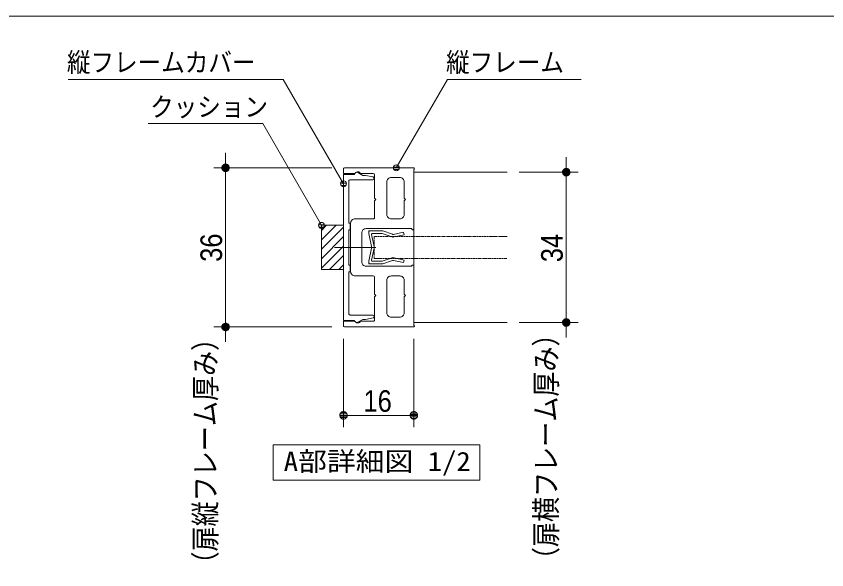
# Model space of a CAD drawing. Units: millimetres, scale not verified. Extents: x -6062 to 6062, y -3045 to 3045.
# Drawn here: x -4842 to -3468, y 1831 to 2770 of the extents above; entities that cross this region are included whole.
import ezdxf
from ezdxf.enums import TextEntityAlignment as Align

# ---------------------------------------------------------------- set-up
doc = ezdxf.new("R2010")
doc.units = ezdxf.units.MM
doc.header["$LTSCALE"] = 20
doc.linetypes.add('DOUBLE_CHAIN1', pattern=[8.8, 5, -1, 0.6, -0.6, 0.6, -1])
for name, color, linetype, lineweight in [('0-0_2寸法-1', 7, 'Continuous', 9), ('0-1_0', 7, 'Continuous', 9), ('0-2_2寸法-2', 7, 'Continuous', 9), ('0-3_2寸法-3', 7, 'Continuous', 9), ('0-4_1図面枠', 7, 'Continuous', 9), ('0-5_3一般', 7, 'Continuous', 9)]:
    doc.layers.add(name, color=color, linetype=linetype, lineweight=lineweight)
doc.styles.add('ＭＳ ゴシック', font='')
doc.styles.add('ＭＳ Ｐゴシック', font='')
doc.styles.get('ＭＳ ゴシック').set_extended_font_data('MS Gothic')
doc.styles.get('ＭＳ Ｐゴシック').set_extended_font_data('MS PGothic')

# ---------------------------------------------------------------- blocks, each defined once
blk = doc.blocks.new('_Dot')
at = {"layer": '0-1_0'}
for p, q in [((-10, 0), (-20, 0)), ((9.78, 2), (-9.78, 2)), ((7.99, 6), (-7.99, 6)), ((9.16, -3.98), (-9.16, -3.98)), ((6, -7.98), (-6, -7.98))]:
    blk.add_line(p, q, dxfattribs=at)
for points in [[(10, 0), (9.92, 1.25), (9.69, 2.49), (9.3, 3.68), (8.76, 4.82), (8.09, 5.88), (7.29, 6.85), (6.37, 7.71), (5.36, 8.44), (4.26, 9.05), (3.09, 9.51), (1.87, 9.82), (0.63, 9.98), (-0.63, 9.98), (-1.87, 9.82), (-3.09, 9.51), (-4.26, 9.05), (-5.36, 8.44), (-6.37, 7.71), (-7.29, 6.85), (-8.09, 5.88), (-8.76, 4.82), (-9.3, 3.68), (-9.69, 2.49), (-9.92, 1.25), (-10, 0), (0, 0)], [(-10, 0), (-9.92, -1.25), (-9.69, -2.49), (-9.3, -3.68), (-8.76, -4.82), (-8.09, -5.88), (-7.29, -6.85), (-6.37, -7.71), (-5.36, -8.44), (-4.26, -9.05), (-3.09, -9.51), (-1.87, -9.82), (-0.63, -9.98), (0.63, -9.98), (1.87, -9.82), (3.09, -9.51), (4.26, -9.05), (5.36, -8.44), (6.37, -7.71), (7.29, -6.85), (8.09, -5.88), (8.76, -4.82), (9.3, -3.68), (9.69, -2.49), (9.92, -1.25), (10, 0), (0, 0)]]:
    blk.add_lwpolyline(points, close=True, dxfattribs=at)
blk = doc.blocks.new('グループ-9')
at = {"layer": '0-5_3一般'}
for p, q in [((-49145, 48071.9), (-49145, 48116.9)), ((-49100, 48116.9), (-49145, 48116.9)), ((-49100, 48116.9), (-48684.9, 48116.9)), ((-48665.7, 48112.5), (-48342.2, 48002.3)), ((-49145, 48026.9), (-49145, 48071.9)), ((-49145, 48026.9), (-49057.6, 47582.4)), ((-49048.2, 47991.3), (-48967.6, 47582.4)), ((-49018.8, 48026.9), (-48695, 48026.9)), ((-48380.7, 47920.9), (-48695, 48026.9)), ((-48380.7, 47920.9), (-48335, 47899.4)), ((-48342.2, 48002.3), (-48324, 47993.7)), ((-48285.6, 47909.8), (-48335, 47899.4)), ((-48304.2, 47997.9), (-48324, 47993.7)), ((-49145, 47081.9), (-49057.6, 47526.3)), ((-49048.2, 47117.5), (-48967.6, 47526.3)), ((-49145, 47036.9), (-49145, 47081.9)), ((-49145, 47036.9), (-49145, 46991.9)), ((-49100, 46991.9), (-49145, 46991.9)), ((-48684.9, 46991.9), (-49100, 46991.9)), ((-49018.8, 47081.9), (-48695, 47081.9)), ((-48695, 47081.9), (-48380.7, 47187.8)), ((-48342.2, 47106.4), (-48665.7, 46996.2)), ((-48380.7, 47187.8), (-48335, 47209.4)), ((-48342.2, 47106.4), (-48324, 47115)), ((-48285.6, 47198.9), (-48335, 47209.4)), ((-48304.2, 47110.8), (-48324, 47115))]:
    blk.add_line(p, q, dxfattribs=at)
at = {"layer": '0-5_3一般', "linetype": 'DOUBLE_CHAIN1'}
blk.add_lwpolyline([(-44450, 47929.4), (-48965, 47929.4), (-48965, 47179.4), (-44450, 47179.4)], dxfattribs=at)
at = {"layer": '0-5_3一般'}
for points in [[(-48304.2, 47997.9), (-47963.6, 48069.9), (-47945, 47981.9), (-48285.6, 47909.8)], [(-48285.6, 47198.9), (-47945, 47126.9), (-47963.6, 47038.8), (-48304.2, 47110.8)]]:
    blk.add_lwpolyline(points, dxfattribs=at)
for centre, radius, start, end in [((-49100, 48071.9), 45, 135, 180), ((-49100, 48071.9), 45, 90, 135), ((-48684.9, 48071.9), 45, 77.36114, 90), ((-48684.9, 48071.9), 45, 64.72228, 77.36114), ((-49018.8, 47996.9), 30, 140.3825, 190.76501), ((-49018.8, 47996.9), 30, 90, 140.3825), ((-48316.6, 48056.6), 150, 244.72228, 263.33323), ((-48316.6, 48056.6), 60, 244.72228, 263.33323), ((-48316.6, 48056.6), 150, 263.33323, 281.94418), ((-48316.6, 48056.6), 60, 263.33323, 281.94418), ((-49205, 47554.4), 150, 5.3825, 10.76501), ((-49205, 47554.4), 150, 0, 5.3825), ((-49205, 47554.4), 150, 354.6175, 0), ((-49115, 47554.4), 150, 5.3825, 10.76501), ((-49115, 47554.4), 150, 0, 5.3825), ((-49115, 47554.4), 150, 354.6175, 0), ((-49205, 47554.4), 150, 349.23499, 354.6175), ((-49115, 47554.4), 150, 349.23499, 354.6175), ((-49100, 47036.9), 45, 180, 225), ((-49100, 47036.9), 45, 225, 270), ((-49018.8, 47111.9), 30, 169.23499, 219.6175), ((-49018.8, 47111.9), 30, 219.6175, 270), ((-48684.9, 47036.9), 45, 270, 282.63886), ((-48684.9, 47036.9), 45, 282.63886, 295.27772), ((-48316.6, 47052.1), 150, 96.66677, 115.27772), ((-48316.6, 47052.1), 60, 96.66677, 115.27772), ((-48316.6, 47052.1), 150, 78.05582, 96.66677), ((-48316.6, 47052.1), 60, 78.05582, 96.66677)]:
    blk.add_arc(centre, radius, start, end, dxfattribs=at)
blk = doc.blocks.new('グループ-10')
at = {"layer": '0-5_3一般'}
for p, q in [((-49820, 48379.4), (-49820, 49804.4)), ((-49775, 49849.4), (-49010, 49849.4)), ((-49001.2, 49946.6), (-49250.4, 49996.4)), ((-48965, 49894.4), (-48965, 49902.5)), ((-49820, 46954.4), (-49820, 48154.4)), ((-49402.7, 47554.4), (-50302.7, 47554.4)), ((-49820, 45304.4), (-49820, 46729.4)), ((-49010, 45259.4), (-49775, 45259.4)), ((-49250.4, 45112.3), (-49001.2, 45162.1)), ((-48965, 45206.2), (-48965, 45214.4))]:
    blk.add_line(p, q, dxfattribs=at)
for points in [[(-49625, 50029.4), (-50000, 50029.4), (-50000, 45079.4), (-49625, 45079.4)], [(-49279.9, 49999.4), (-49348, 49999.4), (-49512.5, 50094.3)], [(-49820, 48154.4), (-49775, 48154.4), (-49775, 48379.4), (-49820, 48379.4)], [(-49820, 46729.4), (-49775, 46729.4), (-49775, 46954.4), (-49820, 46954.4)], [(-49512.5, 45014.4), (-49348, 45109.4), (-49279.9, 45109.4)]]:
    blk.add_lwpolyline(points, dxfattribs=at)
for centre, radius, start, end in [((-49550, 50029.4), 75, 120, 180), ((-49550, 50029.4), 75, 60, 120), ((-49775, 49804.4), 45, 135, 180), ((-49775, 49804.4), 45, 90, 135), ((-49279.9, 49849.4), 150, 84.34503, 90), ((-49279.9, 49849.4), 150, 78.69007, 84.34503), ((-49010, 49894.4), 45, 270, 315), ((-49010, 49902.5), 45, 39.34503, 78.69007), ((-49010, 49894.4), 45, 315, 0), ((-49010, 49902.5), 45, 0, 39.34503), ((-49775, 45304.4), 45, 180, 225), ((-49775, 45304.4), 45, 225, 270), ((-49550, 45079.4), 75, 180, 240), ((-49279.9, 45259.4), 150, 270, 275.65497), ((-49279.9, 45259.4), 150, 275.65497, 281.30993), ((-49010, 45214.4), 45, 45, 90), ((-49010, 45206.2), 45, 281.30993, 320.65497), ((-49010, 45214.4), 45, 0, 45), ((-49010, 45206.2), 45, 320.65497, 0), ((-49550, 45079.4), 75, 240, 300)]:
    blk.add_arc(centre, radius, start, end, dxfattribs=at)
blk = doc.blocks.new('グループ-11')
at = {"layer": '0-5_3一般'}
for p, q in [((-50000, 50059.4), (-50000, 50209.4)), ((-49632.2, 50059.4), (-50000, 50059.4)), ((-47630, 50254.4), (-49955, 50254.4)), ((-48995, 50059.4), (-49425.1, 50059.4)), ((-48950, 50014.4), (-48950, 49226.9)), ((-47615, 48184.4), (-47615, 50194.4)), ((-47600, 50220.3), (-47600, 50224.4)), ((-48530, 49774.4), (-48530, 48671.9)), ((-48380, 49924.4), (-48095, 49924.4)), ((-47945, 49774.4), (-47945, 49226.9)), ((-48905, 49181.9), (-48950, 49226.9)), ((-47900, 49181.9), (-47945, 49226.9)), ((-48950, 49136.9), (-48905, 49181.9)), ((-48950, 49136.9), (-48950, 48566.9)), ((-47945, 49136.9), (-47900, 49181.9)), ((-47945, 49136.9), (-47945, 48671.9)), ((-49760, 48371.9), (-49760, 46736.9)), ((-49610, 48521.9), (-48995, 48521.9)), ((-48380, 48521.9), (-48095, 48521.9)), ((-47660, 48154.4), (-47645, 48154.4)), ((-49385, 48041.9), (-49385, 47066.9)), ((-48905, 47554.4), (-50071.1, 47554.4)), ((-49235, 46916.9), (-47690, 46916.9)), ((-47690, 46916.9), (-47690, 46924.4)), ((-47660, 46954.4), (-47645, 46954.4)), ((-47615, 46924.4), (-47615, 44914.4)), ((-49610, 46586.9), (-48995, 46586.9)), ((-48950, 45971.9), (-48950, 46541.9)), ((-48380, 46586.9), (-48095, 46586.9)), ((-48530, 45334.4), (-48530, 46436.9)), ((-47945, 45971.9), (-47945, 46436.9)), ((-48905, 45926.9), (-48950, 45971.9)), ((-48950, 45881.9), (-48905, 45926.9)), ((-47900, 45926.9), (-47945, 45971.9)), ((-47945, 45881.9), (-47900, 45926.9)), ((-48950, 45094.4), (-48950, 45881.9)), ((-47945, 45334.4), (-47945, 45881.9)), ((-48380, 45184.4), (-48095, 45184.4)), ((-49632.2, 45049.4), (-50000, 45049.4)), ((-50000, 45049.4), (-50000, 44899.4)), ((-47630, 44854.4), (-49955, 44854.4)), ((-48995, 45049.4), (-49425.1, 45049.4)), ((-47600, 44888.4), (-47600, 44884.4))]:
    blk.add_line(p, q, dxfattribs=at)
blk.add_lwpolyline([(-49235, 48191.9), (-47690, 48191.9), (-47690, 48184.4)], dxfattribs=at)
for centre, radius, start, end in [((-49955, 50209.4), 45, 135, 180), ((-49955, 50209.4), 45, 90, 135), ((-49632.2, 50089.4), 30, 270, 298.12551), ((-49632.2, 50089.4), 30, 298.12551, 326.25101), ((-49520, 50014.4), 105, 85.81397, 146.25101), ((-49520, 50014.4), 105, 25.37693, 85.81397), ((-48995, 50014.4), 45, 45, 90), ((-48995, 50014.4), 45, 0, 45), ((-47630, 50224.4), 30, 45, 90), ((-47630, 50220.3), 30, 300, 330), ((-47630, 50224.4), 30, 0, 45), ((-47630, 50220.3), 30, 330, 0), ((-48380, 49774.4), 150, 135, 180), ((-48380, 49774.4), 150, 90, 135), ((-48095, 49774.4), 150, 45, 90), ((-48095, 49774.4), 150, 0, 45), ((-48380, 48671.9), 150, 180, 225), ((-48095, 48671.9), 150, 315, 0), ((-49610, 48371.9), 150, 135, 180), ((-49610, 48371.9), 150, 90, 135), ((-48995, 48566.9), 45, 270, 315), ((-48995, 48566.9), 45, 315, 0), ((-48380, 48671.9), 150, 225, 270), ((-48095, 48671.9), 150, 270, 315), ((-49235, 48041.9), 150, 135, 180), ((-49235, 48041.9), 150, 90, 135), ((-47660, 48184.4), 30, 180, 225), ((-47660, 48184.4), 30, 225, 270), ((-47645, 48184.4), 30, 270, 315), ((-47645, 48184.4), 30, 315, 0), ((-49235, 47066.9), 150, 180, 225), ((-49610, 46736.9), 150, 180, 225), ((-49235, 47066.9), 150, 225, 270), ((-47660, 46924.4), 30, 135, 180), ((-47660, 46924.4), 30, 90, 135), ((-47645, 46924.4), 30, 45, 90), ((-47645, 46924.4), 30, 0, 45), ((-49610, 46736.9), 150, 225, 270), ((-48995, 46541.9), 45, 45, 90), ((-48995, 46541.9), 45, 0, 45), ((-48380, 46436.9), 150, 135, 180), ((-48380, 46436.9), 150, 90, 135), ((-48095, 46436.9), 150, 45, 90), ((-48095, 46436.9), 150, 0, 45), ((-48995, 45094.4), 45, 315, 0), ((-48380, 45334.4), 150, 180, 225), ((-48380, 45334.4), 150, 225, 270), ((-48095, 45334.4), 150, 270, 315), ((-48095, 45334.4), 150, 315, 0), ((-49955, 44899.4), 45, 180, 225), ((-49955, 44899.4), 45, 225, 270), ((-49632.2, 45019.4), 30, 61.87449, 90), ((-49632.2, 45019.4), 30, 33.74899, 61.87449), ((-49520, 45094.4), 105, 213.74899, 274.18603), ((-49520, 45094.4), 105, 274.18603, 334.62307), ((-48995, 45094.4), 45, 270, 315), ((-47630, 44884.4), 30, 270, 315), ((-47630, 44888.4), 30, 30, 60), ((-47630, 44884.4), 30, 315, 0), ((-47630, 44888.4), 30, 0, 30)]:
    blk.add_arc(centre, radius, start, end, dxfattribs=at)
blk.add_blockref('グループ-10', (0, 0), dxfattribs=at)
blk = doc.blocks.new('グループ-12')
at = {"layer": '0-5_3一般'}
blk.add_lwpolyline([(-44450, 45004.4), (-47615, 45004.4), (-47615, 50104.4), (-44450, 50104.4)], dxfattribs=at)
blk = doc.blocks.new('グループ-13')
at = {"layer": '0-5_3一般'}
for p, q in [((-50750, 48130), (-50575.6, 48304.4)), ((-50750, 47810), (-50255.6, 48304.4)), ((-50750, 47490), (-50000, 48240)), ((-50750, 47170), (-50000, 47920)), ((-50750, 46850), (-50000, 47600)), ((-50475.6, 46804.4), (-50000, 47280)), ((-50155.6, 46804.4), (-50000, 46960))]:
    blk.add_line(p, q, dxfattribs=at)
blk.add_lwpolyline([(-50750, 48304.4), (-50000, 48304.4), (-50000, 46804.4), (-50750, 46804.4)], close=True, dxfattribs=at)
blk.add_lwpolyline([(-50750, 48304.4), (-50000, 48304.4), (-50000, 46804.4), (-50750, 46804.4)], close=True, dxfattribs=at)
for name in ['グループ-11', 'グループ-12', 'グループ-9']:
    blk.add_blockref(name, (0, 0), dxfattribs=at)
blk = doc.blocks.new('グループ-14')
at = {"layer": '0-3_2寸法-3'}
blk.add_lwpolyline([(-45382.5, 39654.4), (-52382.5, 39654.4), (-52382.5, 40854.4), (-45382.5, 40854.4)], close=True, dxfattribs=at)
at = {"layer": '0-3_2寸法-3', "style": 'ＭＳ ゴシック', "width": 1.1}
blk.add_text('A部詳細図 1/2', height=650.9, dxfattribs=at).set_placement((-52029.4, 39772), align=Align.BOTTOM_LEFT)
blk = doc.blocks.new('グループ-137')
at = {"layer": '0-4_1図面枠'}
blk.add_lwpolyline([(-80000, 55400), (80000, 55400), (80000, -55400), (-80000, -55400)], close=True, dxfattribs=at)
blk = doc.blocks.new('図面枠')
at = {"layer": '0-4_1図面枠'}
blk.add_blockref('グループ-137', (0, 0), dxfattribs=at)

msp = doc.modelspace()

# ---------------------------------------------------------------- linework, layer by layer
at = {"layer": '0-0_2寸法-1'}
for p, q in [((-4307.5, 2512.72), (-4507.5, 2512.72)), ((-3990, 2505.22), (-3890, 2505.22)), ((-4487.5, 2500.01), (-4487.5, 2255.43)), ((-3910, 2262.93), (-3910, 2492.51)), ((-4307.5, 2242.72), (-4507.5, 2242.72)), ((-3990, 2250.22), (-3890, 2250.22)), ((-4287.5, 2222.72), (-4287.5, 2072.72)), ((-4168.25, 2222.72), (-4168.25, 2072.72)), ((-4274.79, 2092.72), (-4180.96, 2092.72))]:
    msp.add_line(p, q, dxfattribs=at)
at = {"layer": '0-2_2寸法-2'}
for p, q in [((-4487.5, 2525.43), (-4487.5, 2538.14)), ((-3910, 2517.93), (-3910, 2530.64)), ((-4307.5, 2512.72), (-4507.5, 2512.72)), ((-4487.5, 2512.72), (-4487.5, 2242.72)), ((-3990, 2505.22), (-3890, 2505.22)), ((-3910, 2250.22), (-3910, 2505.22)), ((-4307.5, 2242.72), (-4507.5, 2242.72)), ((-3990, 2250.22), (-3890, 2250.22)), ((-4487.5, 2230.01), (-4487.5, 2217.29)), ((-3910, 2237.51), (-3910, 2224.79))]:
    msp.add_line(p, q, dxfattribs=at)
at = {"layer": '0-3_2寸法-3'}
for p, q in [((-4197.89, 2517.71), (-4198.23, 2517.71)), ((-4197.89, 2517.71), (-4198.23, 2517.71)), ((-4193.17, 2513.71), (-4202.96, 2513.71)), ((-4194.07, 2509.71), (-4202.06, 2509.71)), ((-4287.33, 2490.71), (-4287.67, 2490.71)), ((-4287.33, 2490.71), (-4287.67, 2490.71)), ((-4282.61, 2486.71), (-4292.39, 2486.71)), ((-4283.5, 2482.71), (-4291.5, 2482.71)), ((-4324.83, 2420.21), (-4325.17, 2420.21)), ((-4324.83, 2420.21), (-4325.17, 2420.21)), ((-4320.11, 2416.21), (-4329.89, 2416.21)), ((-4321, 2412.21), (-4329, 2412.21))]:
    msp.add_line(p, q, dxfattribs=at)
for points in [[(-4287.5, 2485.72), (-4389.69, 2662.72), (-4754.13, 2662.72)], [(-4198.06, 2512.72), (-4111.46, 2662.72), (-3884.58, 2662.72)], [(-4325, 2415.22), (-4424.59, 2587.72), (-4618.68, 2587.72)]]:
    msp.add_lwpolyline(points, dxfattribs=at)
for centre in [(-4198.06, 2512.72), (-4198.06, 2512.72), (-4287.5, 2485.72), (-4287.5, 2485.72), (-4325, 2415.22), (-4325, 2415.22)]:
    msp.add_circle(centre, 5.01, dxfattribs=at)

# ---------------------------------------------------------------- block references
at = {"layer": '0-0_2寸法-1', "xscale": 0.6356201, "yscale": 0.6356201}
for p, rotation in [((-4487.5, 2512.72), 90), ((-3910, 2505.22), 90), ((-4487.5, 2242.72), 270), ((-3910, 2250.22), 270), ((-4287.5, 2092.72), 180)]:
    msp.add_blockref('_Dot', p, dxfattribs=dict(at, rotation=rotation))
msp.add_blockref('_Dot', (-4168.25, 2092.72), dxfattribs=at)
at = {"layer": '0-2_2寸法-2', "xscale": 0.6356201, "yscale": 0.6356201}
for p, rotation in [((-4487.5, 2512.72), 270), ((-3910, 2505.22), 270), ((-3910, 2250.22), 90), ((-4487.5, 2242.72), 90)]:
    msp.add_blockref('_Dot', p, dxfattribs=dict(at, rotation=rotation))
at = {"layer": '0-3_2寸法-3', "xscale": 0.05, "yscale": 0.05}
msp.add_blockref('グループ-14', (-1787.5, 0), dxfattribs=at)
at = {"layer": '0-4_1図面枠', "xscale": 0.05, "yscale": 0.05}
msp.add_blockref('図面枠', (-1787.5, 0), dxfattribs=at)
at = {"layer": '0-5_3一般', "xscale": 0.05, "yscale": 0.05}
msp.add_blockref('グループ-13', (-1787.5, 0), dxfattribs=at)

# ---------------------------------------------------------------- texts
at = {"layer": '0-0_2寸法-1', "style": 'ＭＳ Ｐゴシック', "width": 0.9}
for s, p in [('36', (-4482.44, 2353.23)), ('34', (-3904.94, 2352.64))]:
    msp.add_text(s, height=36.66, rotation=90, dxfattribs=at).set_placement(p, align=Align.BOTTOM_LEFT)
msp.add_text('16', height=36.66, dxfattribs=at).set_placement((-4253.7, 2087.76), align=Align.BOTTOM_LEFT)
at = {"layer": '0-2_2寸法-2', "style": 'ＭＳ Ｐゴシック', "width": 0.85}
for s, p in [('（扉縦フレーム厚み）', (-4492.48, 1819.27)), ('（扉横フレーム厚み）', (-3914.98, 1826.75))]:
    msp.add_text(s, height=36.69, rotation=90, dxfattribs=at).set_placement(p, align=Align.BOTTOM_LEFT)
at = {"layer": '0-3_2寸法-3', "style": 'ＭＳ ゴシック', "width": 0.9}
for s, p in [('縦フレームカバー', (-4756.43, 2665.69)), ('縦フレーム', (-4113.76, 2665.69)), ('クッション', (-4615.34, 2590.11))]:
    msp.add_text(s, height=32.55, dxfattribs=at).set_placement(p, align=Align.BOTTOM_LEFT)

doc.saveas('drawing.dxf')
